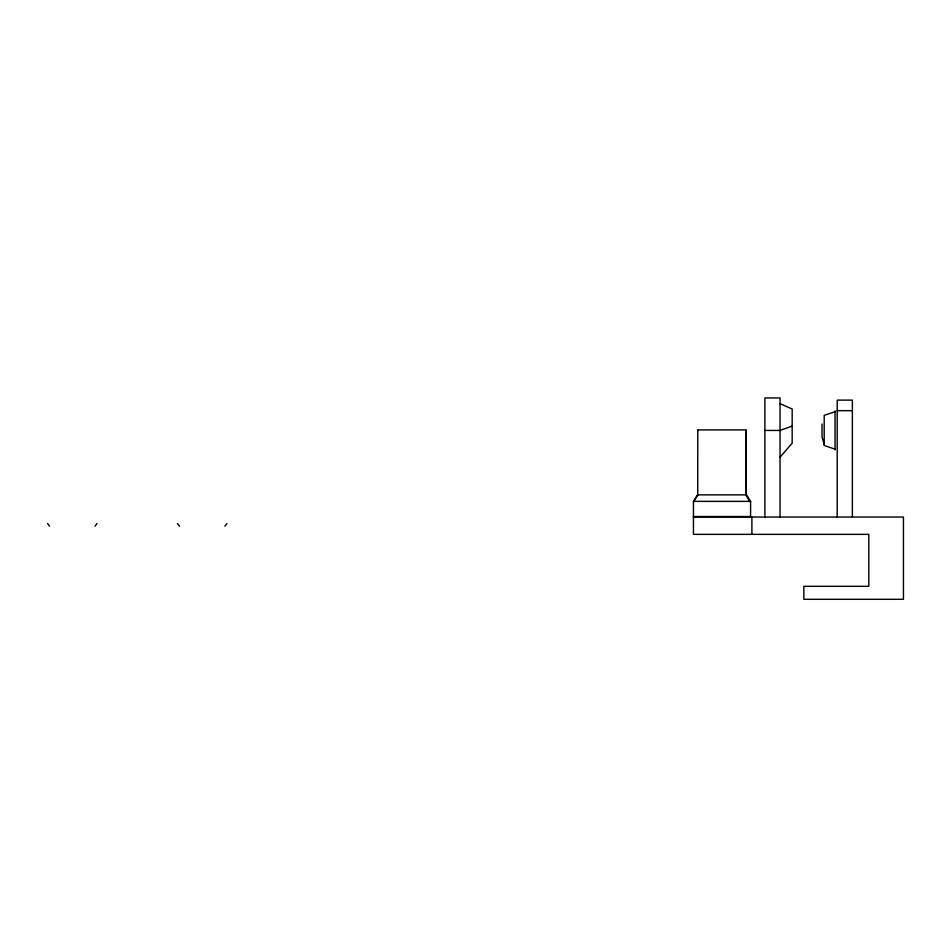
<?xml version="1.0" encoding="UTF-8"?>
<svg xmlns="http://www.w3.org/2000/svg" width="951" height="951" viewBox="0 0 951 951"><rect width="100%" height="100%" fill="white"/><g stroke="black" fill="none" stroke-linecap="round" stroke-linejoin="round"><path stroke-width="1.43" d="M693.398 517.035L903.45 517.035L903.45 599.296L803.857 599.296L803.857 586.315L868.81 586.315L868.81 534.355L693.445 534.355L693.445 501.367L697.463 494.865L746.594 494.865L750.612 501.367L750.565 517.035M95.005 526.165L97.026 523.525M224.911 526.165L226.932 523.525M780.046 457.181L792.171 443.202L792.171 409.001L780.046 403.676M792.171 426.096L780.046 430.434L764.889 430.434M835.037 411.735L824.208 415.325L824.208 445.532L835.037 449.122M837.201 410.666L852.358 410.666M697.725 430.434L698.486 430.434M746.036 430.434L746.226 495.376M697.606 495.376L693.624 501.878M746.036 495.376L750.054 501.878M693.445 501.367L750.612 501.367M693.445 516.512L750.612 516.512M177.457 523.525L179.477 526.165M47.55 523.525L49.571 526.165M824.208 444.521L822.044 436.889L822.044 423.968M852.358 517.035L852.358 400.121L837.201 400.121L837.201 517.035M835.037 410.963L835.037 449.894M780.046 517.035L780.046 397.958L764.889 397.958L764.889 517.035M751.896 517.035L751.896 534.355M746.273 494.865L746.273 429.911L697.772 429.911L697.725 495.376"/></g></svg>
